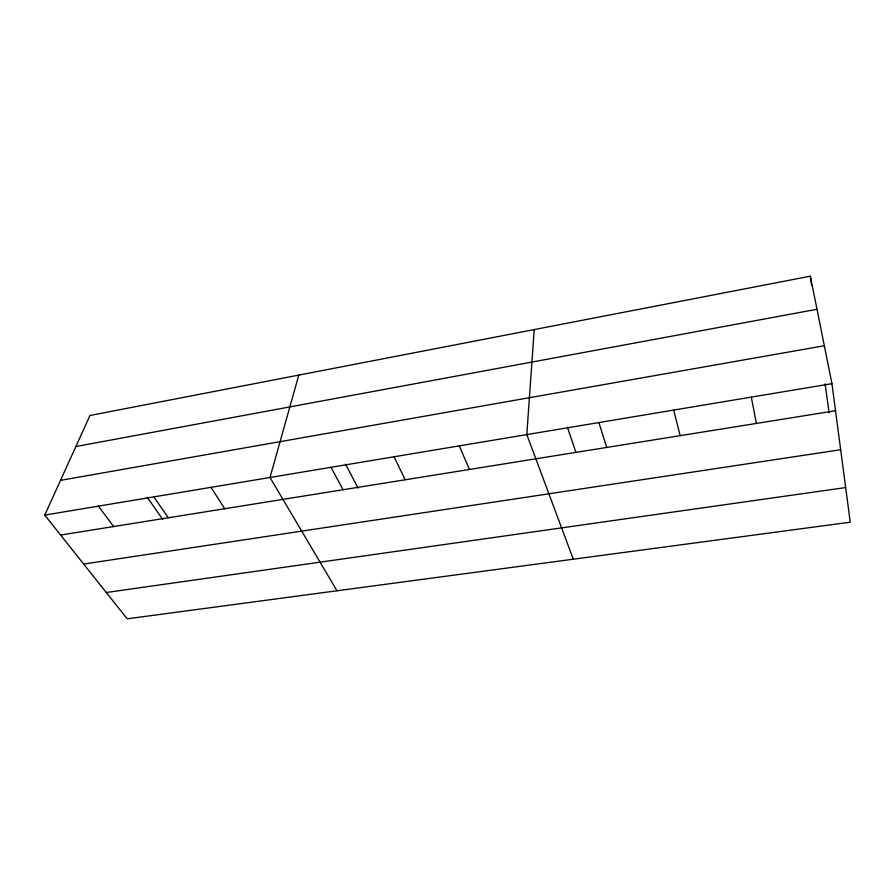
<?xml version="1.0" encoding="UTF-8"?>
<svg xmlns="http://www.w3.org/2000/svg" width="895" height="895" viewBox="0 0 895 895"><rect width="100%" height="100%" fill="white"/><g stroke="black" fill="none" stroke-linecap="round" stroke-linejoin="round"><path stroke-width="1.34" d="M534.214 329.584L526.808 434.601L573.292 559.207M298.785 375.106L269.999 477.482L336.967 590.789M44.75 515.095L89.97 415.481L810.344 276.186L831.947 383.653L850.25 522.199L127.191 618.814L44.75 515.095L831.947 383.653M75.874 446.538L817.001 309.267M60.524 480.358L824.329 345.727M60.614 535.053L835.527 410.738M83.671 564.063L840.673 449.726M106.281 592.512L845.674 487.562M98.428 506.134L113.643 526.551M147.283 497.351L162.745 519.436M153.806 496.882L168.316 517.78M210.974 487.339L224.723 508.729M331.005 467.291L343.076 489.744M345.559 464.203L358.123 488.133M394.057 456.763L405.189 479.776M459.292 445.878L469.416 469.472M567.352 427.128L575.765 451.885M598.889 422.563L606.709 447.444M673.666 410.078L680.178 435.664M751.297 397.111L756.398 423.424M810.344 276.186L811.62 285.449M825.112 383.798L829.072 412.673"/></g></svg>
